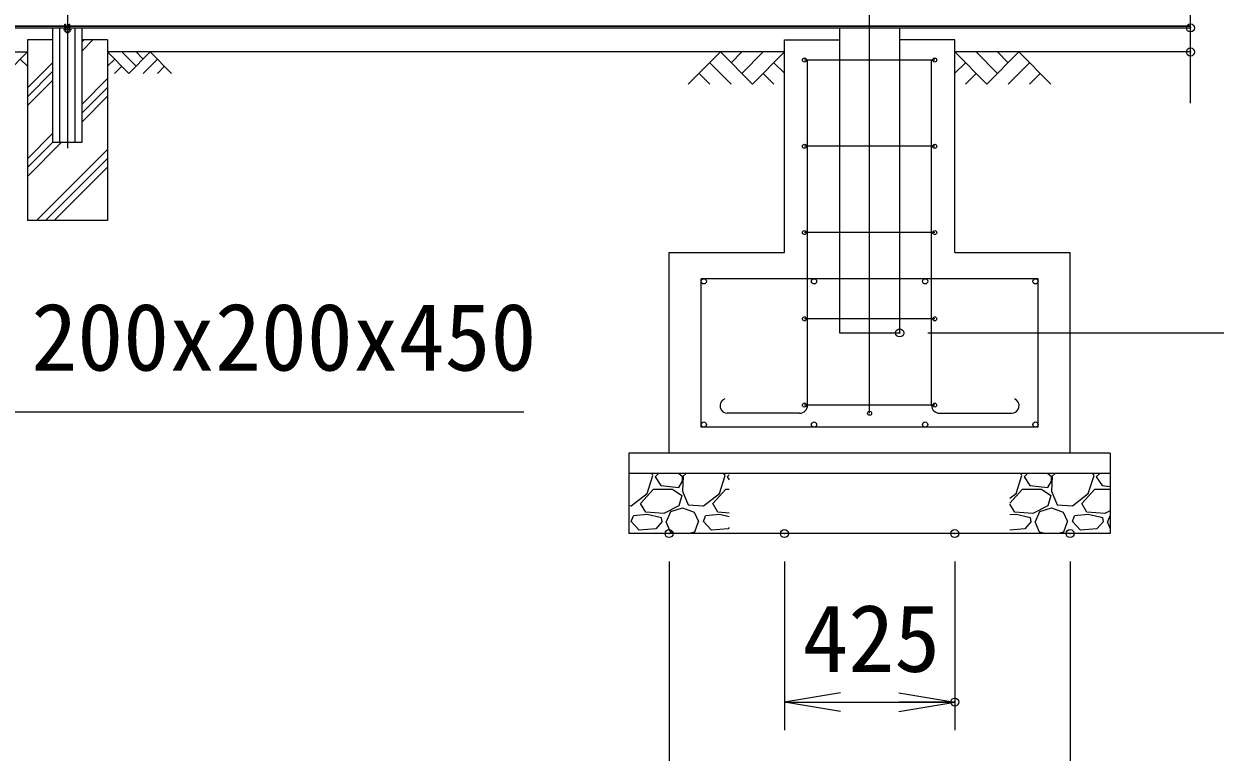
# Model space of a CAD drawing. Units: millimetres at full size; details may follow other scales. Extents: x -14700 to 14700, y -10395 to 10395.
# Drawn here: x -1753 to 1217, y -3102 to -1287 of the extents above; entities that cross this region are included whole.
import ezdxf
from ezdxf.enums import TextEntityAlignment as Align

# ---------------------------------------------------------------- set-up
doc = ezdxf.new("R2010")
doc.units = ezdxf.units.MM
doc.header["$LTSCALE"] = 40
doc.header["$PDMODE"] = 32
doc.header["$PDSIZE"] = 20
doc.linetypes.add('USER1', pattern=[50.8, 31.75, -6.35, 6.35, -6.35])
for name, color, linetype, lineweight in [('0-0_D-STR1', 1, 'Continuous', 18), ('0-1_D-BMK', 2, 'USER1', 13), ('0-2_D-STR3', 3, 'Continuous', 13), ('0-3_D-STR4', 7, 'Continuous', 18), ('0-4_D-BGD', 7, 'Continuous', 18), ('0-5_D-DCR-HCH', 7, 'Continuous', 13), ('0-6_D-STR-DIM', 7, 'Continuous', 13), ('0-7_0', 7, 'Continuous', 18), ('0-9_D-STR-TXT', 7, 'Continuous', 13)]:
    doc.layers.add(name, color=color, linetype=linetype, lineweight=lineweight)
doc.layers.add('0-8_Defpoints', color=253, linetype='Continuous')
doc.styles.add('ＭＳ ゴシック', font='')
doc.styles.get('ＭＳ ゴシック').set_extended_font_data('MS Gothic')

# ---------------------------------------------------------------- blocks, each defined once
blk = doc.blocks.new('_Open')
at = {"layer": '0-7_0'}
blk.add_line((-40, 6.67), (0, 0), dxfattribs=at)
blk.add_lwpolyline([(-40, -6.67), (0, 0), (-40, 0)], dxfattribs=at)

msp = doc.modelspace()

# ---------------------------------------------------------------- linework, layer by layer
at = {"layer": '0-0_D-STR1'}
for p, q in [((-11719.24, -1293.48), (1155.76, -1293.48)), ((-11719.24, -1297.48), (1155.76, -1297.48)), ((-1680.74, -1582.48), (-1680.74, -1297.48)), ((-1663.24, -1582.48), (-1663.24, -1297.48)), ((-1625.24, -1582.48), (-1625.24, -1297.48)), ((-1607.74, -1582.48), (-1607.74, -1297.48)), ((-1680.74, -1582.48), (-1607.74, -1582.48))]:
    msp.add_line(p, q, dxfattribs=at)
msp.add_lwpolyline([(280.76, -1297.48), (280.76, -2057.48), (430.76, -2057.48), (430.76, -1297.48)], dxfattribs=at)
at = {"layer": '0-1_D-BMK'}
for p, q in [((355.76, -2108.48), (355.76, 5793.52)), ((-1644.24, -1109.32), (-1644.24, -1597.48)), ((-1634.24, -1301.98), (-1654.24, -1301.98))]:
    msp.add_line(p, q, dxfattribs=at)
at = {"layer": '0-2_D-STR3'}
for p, q in [((-11719.24, -1292.48), (1155.76, -1292.48)), ((-1644.24, -1294.47), (-1650.74, -1298.23)), ((-1650.74, -1298.23), (-1650.74, -1305.73)), ((-1650.74, -1305.73), (-1644.24, -1309.48)), ((-1650.49, -1298.08), (-1650.49, -1287.98)), ((-1650.49, -1287.98), (-1648.49, -1287.98)), ((-1648.49, -1296.93), (-1648.49, -1287.98)), ((-1637.74, -1298.23), (-1644.24, -1294.47)), ((-1644.24, -1309.48), (-1637.74, -1305.73)), ((-1639.99, -1296.93), (-1639.99, -1287.98)), ((-1639.99, -1287.98), (-1637.99, -1287.98)), ((-1637.99, -1298.08), (-1637.99, -1287.98)), ((-1637.74, -1305.73), (-1637.74, -1298.23)), ((518.26, -1377.48), (193.26, -1377.48)), ((201.26, -2237.81), (201.26, -1377.48)), ((355.76, -2257.81), (355.76, -1377.48)), ((510.26, -2237.81), (510.26, -1377.48)), ((518.26, -1592.48), (193.26, -1592.48)), ((518.26, -1807.48), (193.26, -1807.48)), ((775.76, -1922.48), (-64.24, -1922.48)), ((-64.24, -2292.48), (-64.24, -1922.48)), ((775.76, -2292.48), (775.76, -1922.48)), ((518.26, -2022.48), (193.26, -2022.48)), ((518.26, -2237.48), (193.26, -2237.48)), ((181.26, -2257.81), (0.83, -2257.81)), ((530.26, -2257.81), (710.69, -2257.81)), ((775.76, -2292.48), (-64.24, -2292.48))]:
    msp.add_line(p, q, dxfattribs=at)
for centre, radius in [((-1644.24, -1301.98), 6.25), ((193.26, -1377.48), 5), ((518.26, -1377.48), 5), ((193.26, -1592.48), 5), ((518.26, -1592.48), 5), ((193.26, -1807.48), 5), ((518.26, -1807.48), 5), ((-57.74, -1928.98), 6.5), ((217.26, -1928.98), 6.5), ((494.26, -1928.98), 6.5), ((769.26, -1928.98), 6.5), ((193.26, -2022.48), 5), ((518.26, -2022.48), 5), ((193.26, -2237.48), 5), ((355.76, -2257.81), 5), ((518.26, -2237.48), 5), ((-57.74, -2285.98), 6.5), ((217.26, -2285.98), 6.5), ((494.26, -2285.98), 6.5), ((769.26, -2285.98), 6.5)]:
    msp.add_circle(centre, radius, dxfattribs=at)
for centre, radius, start, end in [((1.66, -2239.15), 18.68, 111.66589, 272.52545), ((709.87, -2239.15), 18.68, 267.47455, 68.33411), ((181.26, -2237.81), 20, 270, 0), ((530.26, -2237.81), 20, 180, 270)]:
    msp.add_arc(centre, radius, start, end, dxfattribs=at)
at = {"layer": '0-3_D-STR4'}
for p, q in [((-1744.24, -1327.48), (-1744.24, -1777.48)), ((-1680.74, -1327.48), (-1744.24, -1327.48)), ((-1544.24, -1327.48), (-1607.74, -1327.48)), ((-1544.24, -1327.48), (-1544.24, -1777.48)), ((143.26, -1857.48), (143.26, -1327.48)), ((143.26, -1327.48), (280.76, -1327.48)), ((568.26, -1327.48), (430.76, -1327.48)), ((568.26, -1857.48), (568.26, -1327.48)), ((-1544.24, -1777.48), (-1744.24, -1777.48)), ((-144.24, -2357.48), (-144.24, -1857.48)), ((-144.24, -1857.48), (143.26, -1857.48)), ((568.26, -1857.48), (855.76, -1857.48)), ((855.76, -2357.48), (855.76, -1857.48)), ((955.76, -2357.48), (-244.24, -2357.48)), ((-244.24, -2357.48), (-244.24, -2557.48)), ((955.76, -2357.48), (955.76, -2557.48)), ((955.76, -2407.48), (-244.24, -2407.48)), ((955.76, -2557.48), (-244.24, -2557.48))]:
    msp.add_line(p, q, dxfattribs=at)
at = {"layer": '0-4_D-BGD'}
for p, q in [((-3544.24, -1357.48), (-1744.24, -1357.48)), ((143.26, -1357.48), (-1544.24, -1357.48)), ((1155.76, -1357.48), (568.26, -1357.48))]:
    msp.add_line(p, q, dxfattribs=at)
at = {"layer": '0-5_D-DCR-HCH'}
for p, q in [((-1607.74, -1354.54), (-1580.68, -1327.48)), ((-1607.74, -1332.44), (-1602.77, -1327.48)), ((-1797.45, -1410.69), (-1744.24, -1357.48)), ((-1491.03, -1410.69), (-1544.24, -1357.48)), ((-1473.29, -1392.95), (-1508.76, -1357.48)), ((-1437.81, -1357.48), (-1491.03, -1410.69)), ((-1455.46, -1375.31), (-1473.29, -1357.48)), ((-1437.81, -1357.48), (-1384.6, -1410.69)), ((-16.37, -1357.48), (-96.19, -1437.3)), ((-16.37, -1357.48), (63.44, -1437.3)), ((10.23, -1384.08), (36.84, -1357.48)), ((36.84, -1410.69), (90.05, -1357.48)), ((63.44, -1437.3), (143.26, -1357.48)), ((648.08, -1437.3), (568.26, -1357.48)), ((674.69, -1410.69), (621.47, -1357.48)), ((727.9, -1357.48), (648.08, -1437.3)), ((701.43, -1384.22), (674.69, -1357.48)), ((727.9, -1357.48), (807.72, -1437.3)), ((-1761.98, -1375.22), (-1744.24, -1392.87)), ((-1744.24, -1446.85), (-1680.74, -1383.35)), ((-1526.5, -1375.22), (-1544.24, -1392.87)), ((-1508.76, -1392.95), (-1526.58, -1410.69)), ((-1420.08, -1375.22), (-1455.71, -1410.69)), ((-1402.34, -1392.95), (-1420.16, -1410.69)), ((-42.98, -1384.08), (10.48, -1437.3)), ((116.66, -1384.08), (143.26, -1410.57)), ((594.87, -1384.08), (568.26, -1410.57)), ((754.5, -1384.08), (701.05, -1437.3)), ((-1744.24, -1468.94), (-1680.74, -1405.44)), ((-1607.74, -1487.12), (-1544.24, -1423.62)), ((-69.59, -1410.69), (-42.86, -1437.3)), ((90.05, -1410.69), (116.78, -1437.3)), ((621.47, -1410.69), (594.75, -1437.3)), ((781.11, -1410.69), (754.38, -1437.3)), ((-1744.24, -1491.04), (-1680.74, -1427.54)), ((-1607.74, -1509.22), (-1544.24, -1445.72)), ((-1607.74, -1531.32), (-1544.24, -1467.82)), ((-1744.24, -1623.62), (-1680.74, -1560.12)), ((-1744.24, -1645.72), (-1680.74, -1582.22)), ((-1744.24, -1667.82), (-1658.9, -1582.48)), ((-1721.32, -1777.48), (-1544.24, -1600.4)), ((-1699.22, -1777.48), (-1544.24, -1622.5)), ((-1677.12, -1777.48), (-1544.24, -1644.59)), ((-1544.54, -1777.48), (-1544.24, -1777.18)), ((-198.85, -2457.47), (-184.45, -2412.47)), ((-184.45, -2412.47), (-187.5, -2407.48)), ((-170.47, -2407.48), (-179.05, -2416.07)), ((-179.05, -2416.07), (-164.65, -2437.67)), ((-110.65, -2416.07), (-120.47, -2407.48)), ((-119.65, -2443.07), (-110.65, -2426.87)), ((-108.85, -2414.27), (-110.65, -2452.07)), ((-110.65, -2426.87), (-110.65, -2416.07)), ((-101.42, -2407.48), (-108.85, -2414.27)), ((-18.85, -2457.47), (-4.45, -2412.47)), ((-4.45, -2412.47), (-7.5, -2407.48)), ((5.76, -2411.25), (0.95, -2416.07)), ((0.95, -2416.07), (5.76, -2423.29)), ((721.15, -2457.47), (735.55, -2412.47)), ((735.55, -2412.47), (732.5, -2407.48)), ((749.53, -2407.48), (740.95, -2416.07)), ((740.95, -2416.07), (755.35, -2437.67)), ((809.35, -2416.07), (799.53, -2407.48)), ((800.35, -2443.07), (809.35, -2426.87)), ((811.15, -2414.27), (809.35, -2452.07)), ((809.35, -2426.87), (809.35, -2416.07)), ((818.58, -2407.48), (811.15, -2414.27)), ((901.15, -2457.47), (915.55, -2412.47)), ((915.55, -2412.47), (912.5, -2407.48)), ((929.53, -2407.48), (920.95, -2416.07)), ((920.95, -2416.07), (935.35, -2437.67)), ((-238.45, -2488.07), (-198.85, -2457.47)), ((-215.05, -2482.67), (-182.65, -2446.67)), ((-182.65, -2446.67), (-135.85, -2446.67)), ((-164.65, -2437.67), (-119.65, -2443.07)), ((-135.85, -2446.67), (-112.45, -2462.87)), ((-112.45, -2462.87), (-119.65, -2488.07)), ((-110.65, -2452.07), (-96.25, -2486.27)), ((-58.45, -2488.07), (-18.85, -2457.47)), ((-35.05, -2482.67), (-2.65, -2446.67)), ((-2.65, -2446.67), (5.76, -2446.67)), ((705.76, -2481.76), (737.35, -2446.67)), ((705.76, -2469.35), (721.15, -2457.47)), ((737.35, -2446.67), (784.15, -2446.67)), ((755.35, -2437.67), (800.35, -2443.07)), ((784.15, -2446.67), (807.55, -2462.87)), ((807.55, -2462.87), (800.35, -2488.07)), ((809.35, -2452.07), (823.75, -2486.27)), ((861.55, -2488.07), (901.15, -2457.47)), ((884.95, -2482.67), (917.35, -2446.67)), ((917.35, -2446.67), (955.76, -2446.67)), ((935.35, -2437.67), (955.76, -2440.11)), ((-244.24, -2487.79), (-238.45, -2488.07)), ((-202.45, -2504.27), (-215.05, -2482.67)), ((-119.65, -2488.07), (-157.45, -2507.87)), ((-139.45, -2502.47), (-110.65, -2493.47)), ((-110.65, -2493.47), (-81.85, -2504.27)), ((-96.25, -2486.27), (-58.45, -2488.07)), ((-22.45, -2504.27), (-35.05, -2482.67)), ((717.55, -2504.27), (705.76, -2484.06)), ((800.35, -2488.07), (762.55, -2507.87)), ((780.55, -2502.47), (809.35, -2493.47)), ((809.35, -2493.47), (838.15, -2504.27)), ((823.75, -2486.27), (861.55, -2488.07)), ((897.55, -2504.27), (884.95, -2482.67)), ((-238.45, -2527.67), (-233.05, -2513.27)), ((-198.85, -2509.67), (-233.05, -2513.27)), ((-157.45, -2507.87), (-202.45, -2504.27)), ((-162.85, -2518.67), (-198.85, -2509.67)), ((-161.05, -2527.67), (-162.85, -2518.67)), ((-150.25, -2527.67), (-139.45, -2502.47)), ((-81.85, -2504.27), (-71.05, -2527.67)), ((-58.45, -2527.67), (-53.05, -2513.27)), ((-18.85, -2509.67), (-53.05, -2513.27)), ((5.76, -2506.52), (-22.45, -2504.27)), ((5.76, -2515.82), (-18.85, -2509.67)), ((721.15, -2509.67), (705.76, -2511.28)), ((762.55, -2507.87), (717.55, -2504.27)), ((757.15, -2518.67), (721.15, -2509.67)), ((758.95, -2527.67), (757.15, -2518.67)), ((769.75, -2527.67), (780.55, -2502.47)), ((838.15, -2504.27), (848.95, -2527.67)), ((861.55, -2527.67), (866.95, -2513.27)), ((901.15, -2509.67), (866.95, -2513.27)), ((942.55, -2507.87), (897.55, -2504.27)), ((937.15, -2518.67), (901.15, -2509.67)), ((938.95, -2527.67), (937.15, -2518.67)), ((955.76, -2500.94), (942.55, -2507.87)), ((949.75, -2527.67), (955.76, -2513.63)), ((-218.65, -2549.27), (-238.45, -2527.67)), ((-177.25, -2545.67), (-218.65, -2549.27)), ((-161.05, -2527.67), (-177.25, -2545.67)), ((-152.05, -2527.67), (-141.25, -2552.87)), ((-141.25, -2552.87), (-125.57, -2557.48)), ((-95.74, -2557.48), (-80.05, -2552.87)), ((-80.05, -2552.87), (-71.05, -2527.67)), ((-38.65, -2549.27), (-58.45, -2527.67)), ((2.75, -2545.67), (-38.65, -2549.27)), ((5.76, -2542.32), (2.75, -2545.67)), ((742.75, -2545.67), (705.76, -2548.88)), ((758.95, -2527.67), (742.75, -2545.67)), ((767.95, -2527.67), (778.75, -2552.87)), ((778.75, -2552.87), (794.43, -2557.48)), ((824.26, -2557.48), (839.95, -2552.87)), ((839.95, -2552.87), (848.95, -2527.67)), ((881.35, -2549.27), (861.55, -2527.67)), ((922.75, -2545.67), (881.35, -2549.27)), ((938.95, -2527.67), (922.75, -2545.67)), ((947.95, -2527.67), (955.76, -2545.9)), ((-235.29, -2557.48), (-244.24, -2556.73)), ((-173.65, -2556.47), (-176.02, -2557.48)), ((-170.61, -2557.48), (-173.65, -2556.47)), ((-67.45, -2556.47), (-68.56, -2557.48)), ((-55.29, -2557.48), (-67.45, -2556.47)), ((5.76, -2556.72), (3.98, -2557.48)), ((746.35, -2556.47), (743.98, -2557.48)), ((749.39, -2557.48), (746.35, -2556.47)), ((852.55, -2556.47), (851.44, -2557.48)), ((864.71, -2557.48), (852.55, -2556.47)), ((926.35, -2556.47), (923.98, -2557.48)), ((929.39, -2557.48), (926.35, -2556.47))]:
    msp.add_line(p, q, dxfattribs=at)
at = {"layer": '0-6_D-STR-DIM'}
for p, q in [((1155.76, -1485.07), (1155.76, -463.78)), ((500.76, -2057.48), (2625.76, -2057.48)), ((500.76, -2057.48), (3045.76, -2057.48)), ((-144.24, -2627.48), (-144.24, -3467.48)), ((143.26, -2627.48), (143.26, -3047.48)), ((568.26, -2627.48), (568.26, -3047.48)), ((855.76, -2627.48), (855.76, -3467.48)), ((143.26, -2977.48), (568.26, -2977.48))]:
    msp.add_line(p, q, dxfattribs=at)
at = {"layer": '0-8_Defpoints'}
for p in [(1155.76, -1297.48), (1155.76, -1357.48), (430.76, -2057.48), (-144.24, -2557.48), (143.26, -2557.48), (568.26, -2557.48), (855.76, -2557.48), (568.26, -2977.48)]:
    msp.add_point(p, dxfattribs=at)
at = {"layer": '0-9_D-STR-TXT'}
msp.add_lwpolyline([(-506.13, -2254.84), (-3411.52, -2254.84), (-3606.67, -1779.33)], dxfattribs=at)

# ---------------------------------------------------------------- block references
at = {"layer": '0-6_D-STR-DIM', "xscale": 3.5, "yscale": 3.5, "rotation": 180}
msp.add_blockref('_Open', (143.26, -2977.48), dxfattribs=at)
at = {"layer": '0-6_D-STR-DIM', "xscale": 3.5, "yscale": 3.5}
msp.add_blockref('_Open', (568.26, -2977.48), dxfattribs=at)

# ---------------------------------------------------------------- texts
at = {"layer": '0-6_D-STR-DIM', "style": 'ＭＳ ゴシック'}
msp.add_text('425', height=168.3, dxfattribs=at).set_placement((188.26, -2952.69), align=Align.BOTTOM_LEFT)
at = {"layer": '0-9_D-STR-TXT', "style": 'ＭＳ ゴシック'}
msp.add_text('基礎ブロック 200x200x450', height=168.3, dxfattribs=at).set_placement((-3226.18, -2201.9), align=Align.BOTTOM_LEFT)

doc.saveas('drawing.dxf')
